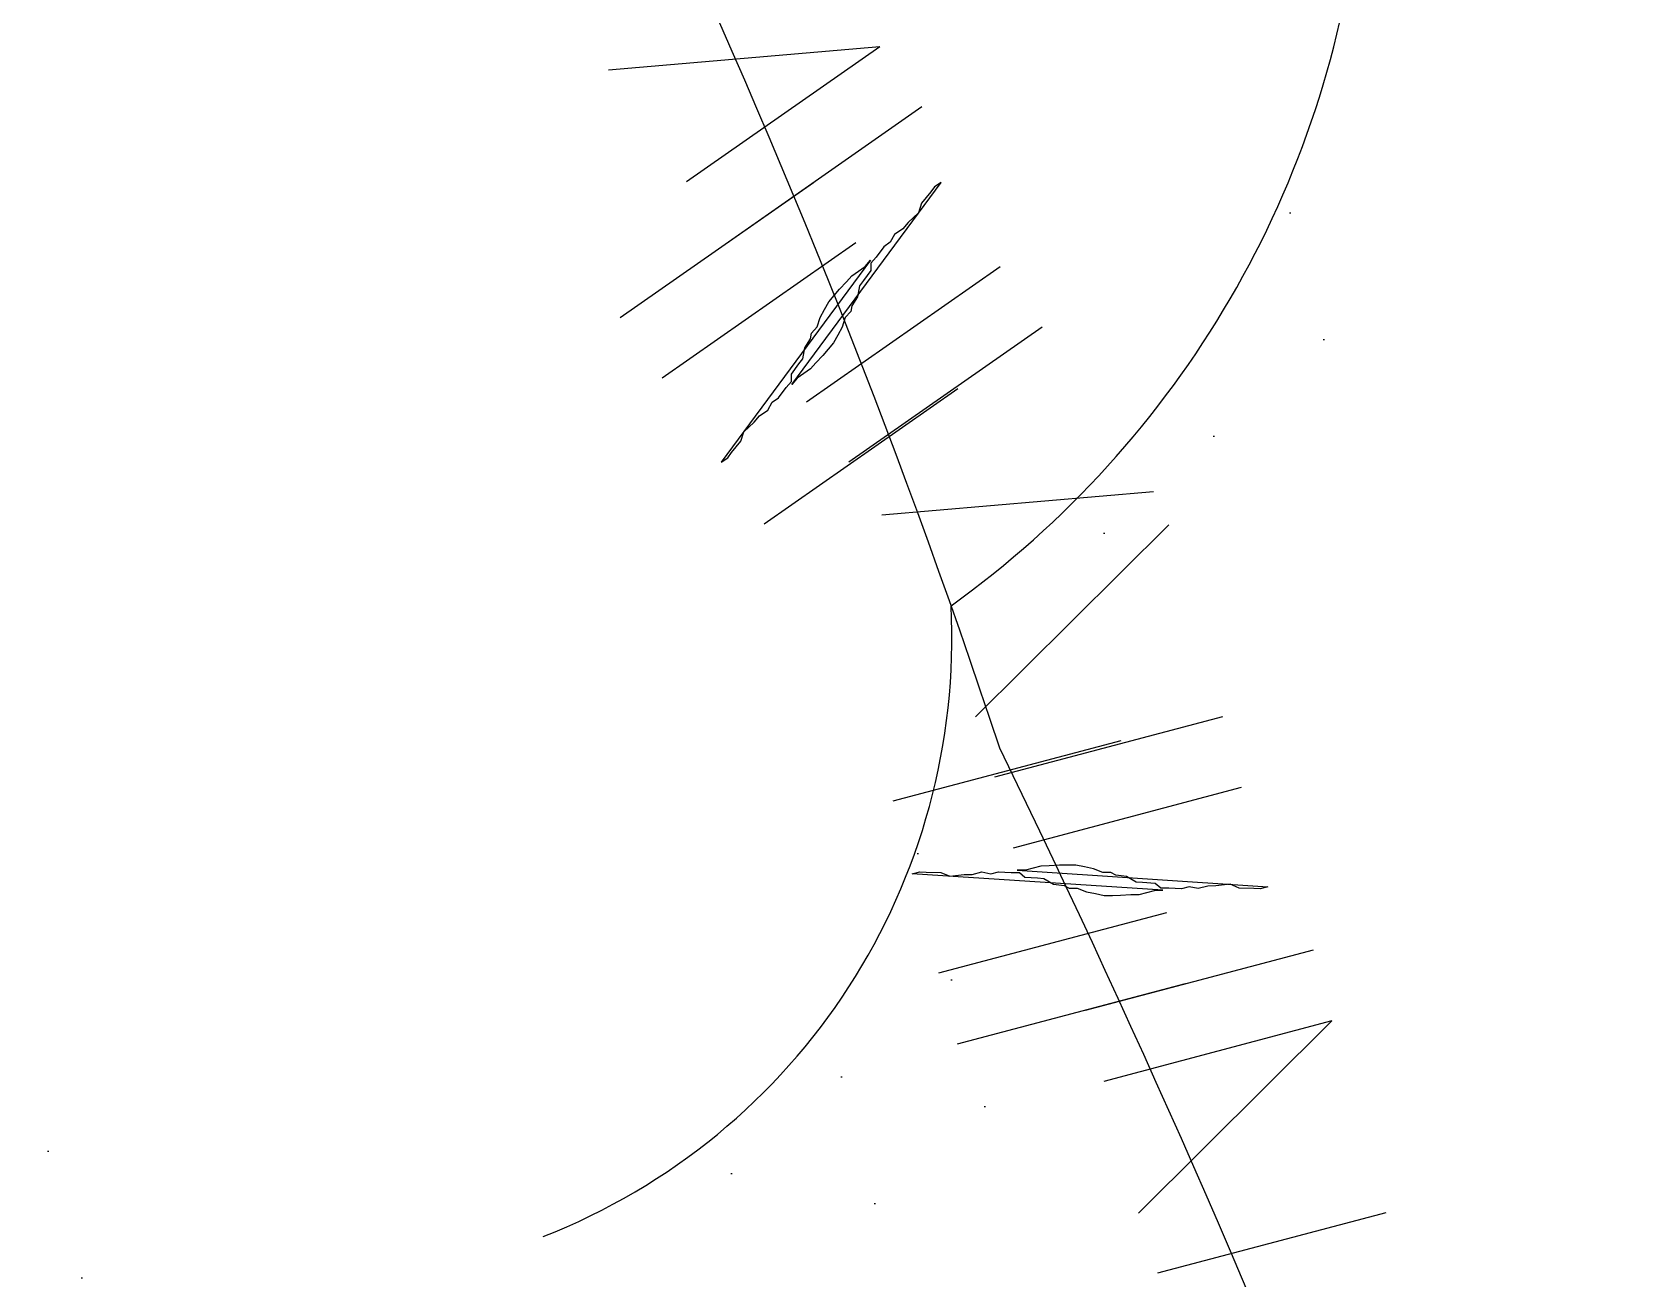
# Model space of a CAD drawing. Extents: x 3694 to 117786, y 20013 to 108631.
# Drawn here: x 41440.3 to 41576, y 32984.2 to 33090.6 of the extents above; entities that cross this region are included whole.
import ezdxf

# ---------------------------------------------------------------- set-up
doc = ezdxf.new("R2010")
doc.units = 0
doc.header["$LTSCALE"] = 1000
doc.header["$MEASUREMENT"] = 0
doc.layers.add('家具', color=253, linetype='Continuous')

msp = doc.modelspace()

# ---------------------------------------------------------------- hatches: boundary and pattern name
at = {"layer": '家具'}
h = msp.add_hatch(dxfattribs=at)
h.set_pattern_fill('DOTS', color=8, scale=335.2800000195158, angle=-90.00000000000001, style=0)
h.set_pattern_definition([(270, (68925.84550408233, 12540.70837604068), (20.95500000121973, -10.47750000060987), [0, -20.95500000121974])])
edge = h.paths.add_edge_path()
edge.add_spline(control_points=[(41696.76091339599, 31423.87543258197), (41698.5849196421, 31432.93140462685), (41700.36832580793, 31441.9619110537), (41705.80361782265, 31470.36878890158), (41709.23749457306, 31489.65964838037), (41715.18036157879, 31528.06185315343), (41717.63582876484, 31547.10163172067), (41722.23245621005, 31591.67331163262), (41724.1079899588, 31617.2780218674), (41728.86670304416, 31694.98190741767), (41730.891803812, 31748.0867877234), (41737.80384780121, 31828.78909521286), (41740.74612251337, 31855.84142792386), (41746.82220270951, 31896.46057434173), (41749.12506733452, 31910.00693003877), (41754.40750443084, 31937.07796538236), (41757.41120060075, 31950.665308083), (41764.77053463249, 31980.14068666504), (41769.20551468141, 31995.86559086312), (41776.91270155002, 32021.99566355365), (41780.12244109643, 32032.5463219654), (41783.29816889038, 32042.98479615238)], knot_values=[0.007594318894714291, 0.007594318894714291, 0.007594318894714291, 0.007594318894714291, 1.009331685129112, 1.009331685129112, 3.166903830014817, 3.166903830014817, 5.324475974900523, 5.324475974900523, 8.146713981276132, 8.146713981276132, 13.78698518195698, 13.78698518195698, 16.6071207822974, 16.6071207822974, 18.01718858246761, 18.01718858246761, 19.42725638263783, 19.42725638263783, 21.11840045899928, 21.11840045899928, 22.2881602581128, 22.2881602581128, 22.2881602581128, 22.2881602581128], degree=3, periodic=0)
edge.add_ellipse((39866.72701573122, 32604.78904171674), major_axis=(1412.244489359956, 1412.244489359956), ratio=0.9999999999999818, start_angle=-61.33743676422674, end_angle=-48.55714826964773)
edge.add_ellipse((39866.72701573122, 32356.95829243175), major_axis=(1412.24448935993, -1412.24448935993), ratio=0.9999999999999885, start_angle=48.5571482696466, end_angle=61.33743676426361)
edge.add_spline(control_points=[(41783.29816889025, 32918.76253799649), (41780.12244109636, 32929.20101218334), (41776.91270154989, 32939.75167059523), (41769.20551468153, 32965.88174328512), (41764.77053463281, 32981.60664748256), (41757.41120060145, 33011.08202606293), (41754.40750443168, 33024.66936876254), (41749.12506733574, 33051.74040410345), (41746.82220271085, 33065.28675979921), (41740.74612251491, 33105.90590621348), (41737.80384780261, 33132.95823892205), (41732.71463951306, 33192.37783359792), (41730.87305626905, 33224.64215198028), (41729.15156590247, 33256.51539133819)], knot_values=[0.007594318904541566, 0.007594318904541566, 0.007594318904541566, 0.007594318904541566, 1.177354118008585, 1.177354118008585, 2.868498194319651, 2.868498194319651, 4.278565994361959, 4.278565994361959, 5.688633794404266, 5.688633794404266, 8.508769394488882, 8.508769394488882, 11.91787256770212, 11.91787256770212, 11.91787256770212, 11.91787256770212], degree=3, periodic=0)
edge.add_ellipse((41723.38559232518, 33278.94386661325), major_axis=(16.37502602226822, 16.37502602226821), ratio=0.9999999999995666, start_angle=225.8035234418923, end_angle=239.417541532368, ccw=False)
edge.add_ellipse((41587.81548376891, 33642.90101517077), major_axis=(290.1065513937293, 290.1065513937293), ratio=0.9999999999994232, start_angle=234.5429178462428, end_angle=244.3434878472222, ccw=False)
edge.add_ellipse((42368.11265236019, 33119.4968580749), major_axis=(510.6161812649055, -510.6161812649058), ratio=0.9999999999999988, start_angle=215.5301837112753, end_angle=236.2784491778619)
edge.add_ellipse((46135.10943735258, 32647.69235753941), major_axis=(3173.045961291781, -3173.045961291782), ratio=1, start_angle=220.7753203818918, end_angle=231.6420249032678)
edge.add_ellipse((42676.06553886251, 31745.34465496432), major_axis=(756.0877006785541, 756.0877006785539), ratio=0.9999999999999949, start_angle=113.9930274311128, end_angle=139.4777875760855)
edge.add_ellipse((41596.40882002745, 31635.84729615225), major_axis=(20.77520892349397, -20.77520892349398), ratio=0.999999999999889, start_angle=29.349690518414718, end_angle=107.31395154978779, ccw=False)
edge.add_ellipse((41338.12880085192, 31879.24944653077), major_axis=(269.5263520561113, -269.5263520561115), ratio=0.9999999999999978, start_angle=326.06965526290503, end_angle=363.74867896470926, ccw=False)
edge.add_ellipse((41062.66448258483, 31659.29129020181), major_axis=(269.5447157602681, 269.5447157602681), ratio=0.9999999999729833, start_angle=289.4364312615882, end_angle=291.1525348597326, ccw=False)
edge.add_ellipse((41347.36502624462, 29992.03899160645), major_axis=(1063.437138938921, 1063.437138938921), ratio=0.9999999999999937, start_angle=35.30528515153998, end_angle=42.74492259143477, ccw=False)
edge.add_ellipse((41551.05225770271, 31263.72007617108), major_axis=(153.1024992137935, -153.1024992137935), ratio=0.999999999999859, start_angle=92.70420918075928, end_angle=121.7648417998393, ccw=False)
edge = h.paths.add_edge_path()
edge.add_ellipse((41637.04377840238, 31307.4438019019), major_axis=(59.62128638761727, 59.62128638761727), ratio=0.9999999999999157, start_angle=248.1334738211491, end_angle=277.7178630449272)
edge.add_ellipse((41588.25200463302, 31335.4373649665), major_axis=(99.19644208316629, 99.19644208316625), ratio=0.9999999999997502, start_angle=-79.30676778778508, end_angle=-64.31921627686972)
edge.add_ellipse((41463.45398319099, 32846.24887423954), major_axis=(1116.038544759257, -1116.038544759258), ratio=0.9999999999999984, start_angle=303.32411686118166, end_angle=324.37804893725087, ccw=False)
edge.add_spline(control_points=[(41144.04194687203, 31300.59043272308), (41143.84448166862, 31298.40388306884), (41142.99015665209, 31288.81708774271), (41142.40241140976, 31278.80464755643), (41141.54727914387, 31269.40602601433)], knot_values=[0, 0, 0, 0, 0.2418033642713523, 1.052830296575082, 1.052830296575082, 1.052830296575082, 1.052830296575082], degree=3, periodic=0)
edge.add_ellipse((41103.63504026883, 31272.70632231798), major_axis=(26.90938323527025, 26.90938323527025), ratio=0.9999999999999187, start_angle=238.7767705824798, end_angle=310.27284356007203, ccw=False)
edge.add_ellipse((41433.81762410285, 35279.24881905553), major_axis=(2868.190797183439, -2868.19079718344), ratio=0.999999999999999, start_angle=310.4593117003497, end_angle=318.3404531218047)
edge = h.paths.add_edge_path()
edge.add_ellipse((41637.04377840206, 33654.30353224685), major_axis=(59.62128638763784, -59.62128638763787), ratio=0.9999999999995934, start_angle=82.28213695507955, end_angle=111.8665261788591)
edge.add_ellipse((41433.81762410355, 29682.49851509321), major_axis=(2868.190797183605, 2868.190797183604), ratio=0.9999999999999925, start_angle=41.65954687821016, end_angle=49.54410408661445)
edge.add_ellipse((41103.45877159308, 33689.00603430303), major_axis=(26.90938323526915, -26.90938323526915), ratio=0.9999999999999033, start_angle=49.98346972011012, end_angle=121.3236457343994, ccw=False)
edge.add_spline(control_points=[(41141.37052855241, 33692.31186195488), (41141.7074007441, 33688.6153305003), (41141.98199019449, 33685.17956247609), (41142.22841588487, 33681.91736589248)], knot_values=[0, 0, 0, 0, 0.3189857557440551, 0.3189857557440551, 0.3189857557440551, 0.3189857557440551], degree=3, periodic=0)
edge.add_ellipse((41571.71643713711, 30136.05077187163), major_axis=(2525.631590611771, -2525.631590611772), ratio=0.9999999999999991, start_angle=132.8754075785099, end_angle=141.9062269296692, ccw=False)
edge = h.paths.add_edge_path()
edge.add_ellipse((41423.15666254597, 33218.45148157765), major_axis=(221.1621733483969, -221.1621733483971), ratio=0.9999999999999994, start_angle=219.8560000035077, end_angle=290.9319768433341)
edge.add_ellipse((41513.87960200297, 32959.00940892464), major_axis=(155.4479335070494, -155.4479335070496), ratio=0.9999999999999929, start_angle=231.8281592482279, end_angle=294.8810682384705)
edge.add_ellipse((40890.42811805291, 32583.9091916728), major_axis=(405.3237387993505, 405.3237387993504), ratio=0.9999999999999992, start_angle=285.52623263396157, end_angle=332.11357467867344, ccw=False)
edge.add_ellipse((41600.4407563657, 32002.76656002683), major_axis=(258.8230775298201, 258.82307752982), ratio=0.9999999999999818, start_angle=80.19826500577827, end_angle=130.5062586859865)
edge.add_ellipse((41325.99489820057, 31769.30228825907), major_axis=(196.0891473908119, -196.0891473908119), ratio=0.9999999999999981, start_angle=154.0384846775883, end_angle=216.6923729745889)
edge.add_ellipse((41411.92578632805, 31313.07109875852), major_axis=(433.6778078787909, 433.6778078787906), ratio=0.999999999999949, start_angle=80.98112304628877, end_angle=109.8781780001218)
edge.add_ellipse((56544.09603595438, 32429.6890693195), major_axis=(11109.2260467442, 11109.22604674419), ratio=0.9999999999995928, start_angle=138.1241672681158, end_angle=138.7143909774701)
edge.add_spline(control_points=[(40866.28037994502, 31411.89588194728), (40873.30770358544, 31411.45421743697), (40880.45314736787, 31411.35402466872), (40887.95927609115, 31411.6344905672)], knot_values=[2.293510373809953, 2.293510373809953, 2.293510373809953, 2.293510373809953, 2.979732802934619, 2.979732802934619, 2.979732802934619, 2.979732802934619], degree=3, periodic=0)
edge.add_spline(control_points=[(40887.95927609115, 31411.6344905672), (40892.17844879585, 31411.7921396172), (40903.53342571916, 31412.52042746707), (40919.50869167609, 31414.57876202552), (40915.84821920692, 31428.32548131754), (40919.5874460924, 31432.10125396525), (40922.36406358007, 31433.6785273713)], knot_values=[2.979732802934619, 2.979732802934619, 2.979732802934619, 2.979732802934619, 3.36545639614831, 3.990521829336836, 4.278466320926378, 4.605763273049225, 4.605763273049225, 4.605763273049225, 4.605763273049225], degree=3, periodic=0)
edge.add_spline(control_points=[(40922.36406358007, 31433.6785273713), (40925.15044376987, 31435.26134653577), (40928.7297895402, 31436.40975986706), (40932.30913531072, 31437.55817319835)], knot_values=[4.605763273049225, 4.605763273049225, 4.605763273049225, 4.605763273049225, 4.934211014792284, 4.934211014792284, 4.934211014792284, 4.934211014792284], degree=3, periodic=0)
edge.add_ellipse((41347.36502624462, 29992.03899160645), major_axis=(1063.437138939227, 1063.437138939227), ratio=0.9999999999998375, start_angle=52.795632896919415, end_angle=61.02050574382298, ccw=False)
edge.add_ellipse((41276.04433193234, 31751.84784563244), major_axis=(212.5834902189315, 212.5834902189315), ratio=0.9999999999999212, start_angle=165.6335501199894, end_angle=198.8130742464472, ccw=False)
edge.add_ellipse((41276.14108816058, 31433.22800465539), major_axis=(217.1797520411045, -217.1797520411046), ratio=0.9999999999998674, start_angle=151.0252170128921, end_angle=192.4102655699839, ccw=False)
edge.add_ellipse((41628.17640827645, 31559.84214079821), major_axis=(331.0872910150433, -331.0872910150434), ratio=0.9999999999999813, start_angle=177.8463850309959, end_angle=203.8962665094932, ccw=False)
edge.add_ellipse((41061.05712523829, 31544.48711914417), major_axis=(308.6143108805782, 308.6143108805783), ratio=0.99999999999966, start_angle=2.0533838449994732, end_angle=10.260448050109005, ccw=False)
edge.add_spline(control_points=[(41358.41542006698, 31863.961109098), (41367.3674242855, 31856.91185950657), (41389.80986724684, 31839.23957316519), (41380.03342915756, 31902.4829277377), (41403.04679071826, 31937.53736255734), (41430.2727209224, 31997.13768780019), (41397.67592834069, 32062.76843889517), (41416.91814748295, 32144.5339933789), (41432.85414699448, 32231.36463969449), (41492.53683961982, 32267.50135788609), (41501.16004299127, 32323.04504543414), (41534.01774629896, 32311.22489845451), (41535.50377047239, 32328.39048230827), (41536.18431587314, 32337.326556507)], knot_values=[28.72622828787619, 28.72622828787619, 28.72622828787619, 28.72622828787619, 29.65137003608691, 31.04553471454428, 32.97090723718488, 34.80045963000916, 37.53798117998499, 40.13244696109814, 43.73799823656201, 46.29924793153518, 47.53881564063179, 48.20545028199999, 48.98405692497199, 48.98405692497199, 48.98405692497199, 48.98405692550385], degree=3, periodic=0)
edge.add_ellipse((35249.29568191269, 32499.066313694), major_axis=(4446.972478264837, 4446.972478264834), ratio=0.9999999999999976, start_angle=-46.47369586912973, end_angle=-42.84626635100496)
edge.add_spline(control_points=[(41533.82187406655, 32735.41136868619), (41532.41975051767, 32749.29723746959), (41529.2428978896, 32773.80496731719), (41485.67493829083, 32804.81892018655), (41464.94667333097, 32873.39839942661), (41429.49702212201, 32937.04308855672), (41440.75859432125, 33008.53015244381), (41403.99967250811, 33031.18359290768), (41371.6402057083, 33118.03757785909), (41371.06940563266, 33096.79888425188)], knot_values=[0, 0, 0, 1.163513729807164e-12, 1.426783815582302, 2.507845637052222, 5.446644405802077, 8.794161911986935, 10.36550993041577, 12.19506232323765, 14.47634677036475, 14.47634677036475, 14.47634677036475, 14.47634677036475], degree=3, periodic=0)
edge.add_ellipse((41764.16900457899, 33351.18106494017), major_axis=(331.0872910150615, -331.0872910150615), ratio=0.9999999999999547, start_angle=233.1899730444863, end_angle=257.9076692015958, ccw=False)
edge.add_ellipse((41449.33378107182, 33553.2671558009), major_axis=(217.1797520411107, -217.1797520411108), ratio=0.9999999999999556, start_angle=244.6759739839959, end_angle=286.0610225410798, ccw=False)
edge.add_ellipse((41378.03296758152, 33242.72761496666), major_axis=(212.5834902198476, 212.5834902198476), ratio=0.9999999999956851, start_angle=85.14470269029368, end_angle=91.45268943398088, ccw=False)
edge.add_ellipse((41343.82799175569, 34854.62229950488), major_axis=(983.775240623166, 983.775240623166), ratio=0.9999999999998531, start_angle=208.0880272447276, end_angle=218.4118439115923, ccw=False)
edge.add_spline(control_points=[(40939.10508787775, 33523.52244629936), (40933.59505667137, 33525.32999137907), (40928.08502546488, 33527.13753645853), (40925.49644222768, 33530.52086087358)], knot_values=[4.42752981046754, 4.42752981046754, 4.42752981046754, 4.42752981046754, 4.934211014792284, 4.934211014792284, 4.934211014792284, 4.934211014792284], degree=3, periodic=0)
edge.add_ellipse((41417.92511564329, 33650.24176858333), major_axis=(358.3427787361459, -358.3427787361463), ratio=0.999999999999975, start_angle=238.6648212037559, end_angle=277.816367146285)
h = msp.add_hatch(dxfattribs=at)
h.set_pattern_fill('DOTS', color=8, scale=178.8160000104085, angle=-75.17599740398259, style=0)
h.set_pattern_definition([(284.8240025960174, (59599.92639839755, 27199.55127776901), (12.23371532700078, -2.542622527250572), [0, -11.17600000065051])])
edge = h.paths.add_edge_path(flags=17)
edge.add_ellipse((41585.23560847769, 33090.61218892389), major_axis=(23.25952561881828, -23.25952561881829), ratio=0.9999999999999228, start_angle=217.598370494964, end_angle=267.39462829812675, ccw=False)
edge.add_ellipse((41469.34369485309, 33110.43486533685), major_axis=(59.9046491667301, -59.90464916673012), ratio=0.9999999999998661, start_angle=350.65844968254294, end_angle=394.3991949743683, ccw=False)
edge.add_ellipse((41518.7441562522, 33088.19910840668), major_axis=(32.94986328208082, 32.94986328208081), ratio=0.9999999999998382, start_angle=224.9828587922299, end_angle=289.9024488496004)
edge = h.paths.add_edge_path(flags=17)
edge.add_ellipse((40876.6617511328, 32815.34522308066), major_axis=(481.3748926355609, 481.3748926355607), ratio=0.9999999999840347, start_angle=-26.32292343229813, end_angle=-25.58827127859119)
edge.add_ellipse((41463.92691535404, 33038.8652745846), major_axis=(38.80003682654529, 38.80003682654528), ratio=0.9999999999999831, start_angle=246.3633945223265, end_angle=317.8577408210059, ccw=False)
edge.add_ellipse((41491.17010846539, 32967.63792519534), major_axis=(15.12758440154903, 15.12758440154902), ratio=0.9999999999999909, start_angle=-72.18619439915022, end_angle=64.8217797418078, ccw=False)
edge.add_ellipse((41434.43259420176, 33007.88476140837), major_axis=(64.19840911938086, -64.19840911938088), ratio=0.9999999999999908, start_angle=11.56752916311502, end_angle=61.28906160823021)
edge = h.paths.add_edge_path()
edge.add_ellipse((41261.84819622838, 32987.5541206859), major_axis=(242.0371122307935, 242.0371122307935), ratio=0.9999999999999688, start_angle=-23.32578200306534, end_angle=26.28458598788795)
edge.add_spline(control_points=[(41371.67873156603, 33311.7472435331), (41362.31797394803, 33316.07785080858), (41350.4049605299, 33321.5892190853), (41343.54345999275, 33313.9506141091), (41342.28457158604, 33311.97281352984)], knot_values=[0, 0, 0, 0, 1.42238482592121, 1.810204922351612, 1.810204922351612, 1.810204922351612, 1.810204922351612], degree=3, periodic=0)
edge.add_ellipse((40876.66175113095, 32815.34522307671), major_axis=(481.3748926403442, -481.3748926403442), ratio=0.9999999999996101, start_angle=87.25263749308863, end_angle=91.84549474957328, ccw=False)
edge.add_ellipse((41291.14991654106, 32980.84954923762), major_axis=(216.1019309945073, -216.1019309945075), ratio=0.999999999999946, start_angle=66.89079912288321, end_angle=117.98945326683679, ccw=False)
edge.add_ellipse((41158.89943624131, 32878.76125654356), major_axis=(331.3486877331243, -331.3486877331244), ratio=0.9999999999999956, start_angle=389.56745048290304, end_angle=432.4529716565977, ccw=False)
edge.add_ellipse((40624.90784969295, 32591.75326320038), major_axis=(706.3772336369606, 706.3772336369603), ratio=0.999999999999835, start_angle=321.74637887917953, end_angle=324.3508728240508, ccw=False)
edge.add_spline(control_points=[(41616.95914090641, 32709.10669520512), (41620.59707199722, 32709.89859069665), (41630.94607138701, 32714.87221060272), (41630.74917090512, 32726.91532427725), (41630.61624562392, 32735.04549367564)], knot_values=[0, 0, 0, 0, 0.5819764206049407, 1.791185280154921, 1.791185280154921, 1.791185280154921, 1.791185280154921], degree=3, periodic=0)
edge.add_ellipse((41131.89979277696, 32861.20103765676), major_axis=(363.7535715408031, -363.7535715408033), ratio=0.9999999999999976, start_angle=30.80422389370577, end_angle=74.43044399808288)
edge = h.paths.add_edge_path()
edge.add_spline(control_points=[(41588.77327587673, 32721.97887106259), (41594.31609486514, 32716.19931783677), (41602.02078987985, 32708.16555468903), (41613.84371226898, 32708.42853670517), (41616.95914090641, 32709.10669520512)], knot_values=[1.791185280154921, 1.791185280154921, 1.791185280154921, 1.791185280154921, 3.069002213139684, 3.567391534373676, 3.567391534373676, 3.567391534373676, 3.567391534373676], degree=3, periodic=0)
edge.add_ellipse((40624.90784969295, 32591.75326320038), major_axis=(706.377233638207, -706.3772336382074), ratio=0.9999999999993391, start_angle=51.74637887920161, end_angle=54.3508728240713)
edge.add_ellipse((41840.91490716767, 33078.03308948758), major_axis=(281.0686011683552, 281.0686011683551), ratio=0.9999999999999862, start_angle=145.8922033348512, end_angle=189.5904192882054, ccw=False)
edge.add_ellipse((41804.56511263968, 33238.83514905947), major_axis=(300.7962628522051, -300.7962628522051), ratio=0.9999999999999934, start_angle=220.3807436132537, end_angle=258.6817611968143, ccw=False)
edge.add_ellipse((40876.66175113095, 32815.34522307671), major_axis=(481.3748926401587, 481.3748926401587), ratio=0.9999999999988527, start_angle=-2.747362506916546, end_angle=1.845494749579979)
edge.add_spline(control_points=[(41342.28457158604, 33311.97281352984), (41340.37409155851, 33308.97131753951), (41336.04673086222, 33297.46338255077), (41335.53919878146, 33287.16157229403), (41335.19870761753, 33280.25033357916)], knot_values=[1.810204922351612, 1.810204922351612, 1.810204922351612, 1.810204922351612, 2.398757922429805, 3.598446597238173, 3.598446597238173, 3.598446597238173, 3.598446597238173], degree=3, periodic=0)
edge.add_ellipse((41723.36706625195, 33260.91714946186), major_axis=(274.8167086013957, 274.8167086013956), ratio=0.9999999999999963, start_angle=132.1486721113125, end_angle=176.9724953827164)
edge.add_ellipse((41738.41152057052, 32986.96304172567), major_axis=(215.1838922608969, 215.1838922608969), ratio=0.9999999999999789, start_angle=132.3564968236814, end_angle=195.5463068146161)

# ---------------------------------------------------------------- linework, layer by layer
at = {"layer": '家具', "color": 8, "linetype": 'Continuous'}
for p, q in [((41512.65951067882, 33089.2948620084, 1.41431932393393e-09), (41489.49973399731, 33087.29056632271, 1.41431932393393e-09)), ((41512.65951067882, 33089.2948620084, 1.41431932393393e-09), (41489.49973399731, 33087.29056632271, 1.41431932393393e-09)), ((41512.65951067882, 33089.2948620084, 1.41431932393393e-09), (41489.49973399731, 33087.29056632271, 1.41431932393393e-09)), ((41512.65951067882, 33089.2948620084, 1.41431932393393e-09), (41496.15742616759, 33077.76322703916, 1.41431932393393e-09)), ((41512.65951067882, 33089.2948620084, 1.41431932393393e-09), (41496.15742616759, 33077.76322703916, 1.41431932393393e-09)), ((41512.65951067882, 33089.2948620084, 1.41431932393393e-09), (41496.15742616759, 33077.76322703916, 1.41431932393393e-09)), ((41512.65951067882, 33089.2948620084, 1.41431932393393e-09), (41496.15742616759, 33077.76322703916, 1.41431932393393e-09)), ((41516.24442184743, 33084.16475624037, 1.41431932393393e-09), (41499.74233733623, 33072.63312127114, 1.41431932393393e-09)), ((41516.24442184743, 33084.16475624037, 1.41431932393393e-09), (41499.74233733623, 33072.63312127114, 1.41431932393393e-09)), ((41516.24442184743, 33084.16475624037, 1.41431932393393e-09), (41499.74233733623, 33072.63312127114, 1.41431932393393e-09)), ((41516.24442184743, 33084.16475624037, 1.41431932393393e-09), (41499.74233733623, 33072.63312127114, 1.41431932393393e-09)), ((41507.00251141571, 33077.69032624009, 1.41431932393393e-09), (41490.50042690439, 33066.15869127103, 1.41431932393393e-09)), ((41507.00251141571, 33077.69032624009, 1.41431932393393e-09), (41490.50042690439, 33066.15869127103, 1.41431932393393e-09)), ((41507.00251141571, 33077.69032624009, 1.41431932393393e-09), (41490.50042690439, 33066.15869127103, 1.41431932393393e-09)), ((41507.00251141571, 33077.69032624009, 1.41431932393393e-09), (41490.50042690439, 33066.15869127103, 1.41431932393393e-09)), ((41510.58742258429, 33072.56022047206, 1.41431932393393e-09), (41494.085338073, 33061.02858550302, 1.41431932393393e-09)), ((41510.58742258429, 33072.56022047206, 1.41431932393393e-09), (41494.085338073, 33061.02858550302, 1.41431932393393e-09)), ((41510.58742258429, 33072.56022047206, 1.41431932393393e-09), (41494.085338073, 33061.02858550302, 1.41431932393393e-09)), ((41510.58742258429, 33072.56022047206, 1.41431932393393e-09), (41494.085338073, 33061.02858550302, 1.41431932393393e-09)), ((41506.40479156437, 33059.00560361527, 1.41431932393393e-09), (41522.9068760757, 33070.53723858431, 1.41431932393393e-09)), ((41506.40479156437, 33059.00560361527, 1.41431932393393e-09), (41522.9068760757, 33070.53723858431, 1.41431932393393e-09)), ((41506.40479156437, 33059.00560361527, 1.41431932393393e-09), (41522.9068760757, 33070.53723858431, 1.41431932393393e-09)), ((41506.40479156437, 33059.00560361527, 1.41431932393393e-09), (41522.9068760757, 33070.53723858431, 1.41431932393393e-09)), ((41509.98970273302, 33053.87549784724, 1.41431932393393e-09), (41526.49178724434, 33065.40713281629, 1.41431932393393e-09)), ((41509.98970273302, 33053.87549784724, 1.41431932393393e-09), (41526.49178724434, 33065.40713281629, 1.41431932393393e-09)), ((41509.98970273302, 33053.87549784724, 1.41431932393393e-09), (41526.49178724434, 33065.40713281629, 1.41431932393393e-09)), ((41509.98970273302, 33053.87549784724, 1.41431932393393e-09), (41526.49178724434, 33065.40713281629, 1.41431932393393e-09)), ((41519.29363542237, 33060.10139217833, 1.41431932393393e-09), (41502.79155091108, 33048.56975720909, 1.41431932393393e-09)), ((41519.29363542237, 33060.10139217833, 1.41431932393393e-09), (41502.79155091108, 33048.56975720909, 1.41431932393393e-09)), ((41519.29363542237, 33060.10139217833, 1.41431932393393e-09), (41502.79155091108, 33048.56975720909, 1.41431932393393e-09)), ((41519.29363542237, 33060.10139217833, 1.41431932393393e-09), (41502.79155091108, 33048.56975720909, 1.41431932393393e-09)), ((41535.98920703994, 33051.31970262431, 1.41431932393393e-09), (41512.8294303584, 33049.31540693862, 1.41431932393393e-09)), ((41535.98920703994, 33051.31970262431, 1.41431932393393e-09), (41512.8294303584, 33049.31540693862, 1.41431932393393e-09)), ((41535.98920703994, 33051.31970262431, 1.41431932393393e-09), (41512.8294303584, 33049.31540693862, 1.41431932393393e-09)), ((41537.29693497837, 33048.50049879914, 1.41431932393393e-09), (41520.80876685234, 33032.11352931154, 1.41431932393393e-09)), ((41537.29693497837, 33048.50049879914, 1.41431932393393e-09), (41520.80876685234, 33032.11352931154, 1.41431932393393e-09)), ((41537.29693497837, 33048.50049879914, 1.41431932393393e-09), (41520.80876685234, 33032.11352931154, 1.41431932393393e-09)), ((41522.45612744586, 33027.00034193431, 1.41431932393393e-09), (41541.91805920523, 33032.15112929826, 1.41431932393393e-09)), ((41522.45612744586, 33027.00034193431, 1.41431932393393e-09), (41541.91805920523, 33032.15112929826, 1.41431932393393e-09)), ((41522.45612744586, 33027.00034193431, 1.41431932393393e-09), (41541.91805920523, 33032.15112929826, 1.41431932393393e-09)), ((41522.45612744586, 33027.00034193431, 1.41431932393393e-09), (41541.91805920523, 33032.15112929826, 1.41431932393393e-09)), ((41533.21836161553, 33030.08242554509, 1.41431932393393e-09), (41513.7564298562, 33024.93163818113, 1.41431932393393e-09)), ((41533.21836161553, 33030.08242554509, 1.41431932393393e-09), (41513.7564298562, 33024.93163818113, 1.41431932393393e-09)), ((41533.21836161553, 33030.08242554509, 1.41431932393393e-09), (41513.7564298562, 33024.93163818113, 1.41431932393393e-09)), ((41533.21836161553, 33030.08242554509, 1.41431932393393e-09), (41513.7564298562, 33024.93163818113, 1.41431932393393e-09)), ((41524.05738478689, 33020.95009002173, 1.41431932393393e-09), (41543.51931654622, 33026.10087738569, 1.41431932393393e-09)), ((41524.05738478689, 33020.95009002173, 1.41431932393393e-09), (41543.51931654622, 33026.10087738569, 1.41431932393393e-09)), ((41524.05738478689, 33020.95009002173, 1.41431932393393e-09), (41543.51931654622, 33026.10087738569, 1.41431932393393e-09)), ((41524.05738478689, 33020.95009002173, 1.41431932393393e-09), (41543.51931654622, 33026.10087738569, 1.41431932393393e-09)), ((41537.10712944382, 33015.38895661451, 1.41431932393393e-09), (41517.64519768436, 33010.23816925054, 1.41431932393393e-09)), ((41537.10712944382, 33015.38895661451, 1.41431932393393e-09), (41517.64519768436, 33010.23816925054, 1.41431932393393e-09)), ((41537.10712944382, 33015.38895661451, 1.41431932393393e-09), (41517.64519768436, 33010.23816925054, 1.41431932393393e-09)), ((41537.10712944382, 33015.38895661451, 1.41431932393393e-09), (41517.64519768436, 33010.23816925054, 1.41431932393393e-09)), ((41549.62030923014, 33012.21291777762, 1.41431932393393e-09), (41530.15837747077, 33007.06213041348, 1.41431932393393e-09)), ((41549.62030923014, 33012.21291777762, 1.41431932393393e-09), (41530.15837747077, 33007.06213041348, 1.41431932393393e-09)), ((41549.62030923014, 33012.21291777762, 1.41431932393393e-09), (41530.15837747077, 33007.06213041348, 1.41431932393393e-09)), ((41549.62030923014, 33012.21291777762, 1.41431932393393e-09), (41530.15837747077, 33007.06213041348, 1.41431932393393e-09)), ((41538.70838678485, 33009.33870470192, 1.41431932393393e-09), (41519.24645502539, 33004.18791733797, 1.41431932393393e-09)), ((41538.70838678485, 33009.33870470192, 1.41431932393393e-09), (41519.24645502539, 33004.18791733797, 1.41431932393393e-09)), ((41538.70838678485, 33009.33870470192, 1.41431932393393e-09), (41519.24645502539, 33004.18791733797, 1.41431932393393e-09)), ((41538.70838678485, 33009.33870470192, 1.41431932393393e-09), (41519.24645502539, 33004.18791733797, 1.41431932393393e-09)), ((41551.22156657122, 33006.16266586505, 1.41431932393393e-09), (41531.75963481176, 33001.0118785009, 1.41431932393393e-09)), ((41551.22156657122, 33006.16266586505, 1.41431932393393e-09), (41531.75963481176, 33001.0118785009, 1.41431932393393e-09)), ((41551.22156657122, 33006.16266586505, 1.41431932393393e-09), (41531.75963481176, 33001.0118785009, 1.41431932393393e-09)), ((41551.22156657122, 33006.16266586505, 1.41431932393393e-09), (41531.75963481176, 33001.0118785009, 1.41431932393393e-09)), ((41551.22156657122, 33006.16266586505, 1.41431932393393e-09), (41534.73339844514, 32989.77569637747, 1.41431932393393e-09)), ((41551.22156657122, 33006.16266586505, 1.41431932393393e-09), (41534.73339844514, 32989.77569637747, 1.41431932393393e-09)), ((41551.22156657122, 33006.16266586505, 1.41431932393393e-09), (41534.73339844514, 32989.77569637747, 1.41431932393393e-09)), ((41536.38075903866, 32984.66250900025, 1.41431932393393e-09), (41555.84269079812, 32989.8132963642, 1.41431932393393e-09)), ((41536.38075903866, 32984.66250900025, 1.41431932393393e-09), (41555.84269079812, 32989.8132963642, 1.41431932393393e-09)), ((41536.38075903866, 32984.66250900025, 1.41431932393393e-09), (41555.84269079812, 32989.8132963642, 1.41431932393393e-09)), ((41536.38075903866, 32984.66250900025, 1.41431932393393e-09), (41555.84269079812, 32989.8132963642, 1.41431932393393e-09))]:
    msp.add_line(p, q, dxfattribs=at)
for points in [[(41517.88236700774, 33077.72744825441), (41517.32245260679, 33077.33618080687), (41517.00033366796, 33076.90275162099), (41516.21611719003, 33075.93807638728), (41515.94965337472, 33075.12687313907), (41515.06835290719, 33074.30268863567), (41514.60625536807, 33073.77144258784), (41513.90636236684, 33073.28235827857), (41513.54156955957, 33072.61186650281), (41512.9816551585, 33072.22059905507), (41512.33741728089, 33071.35374068328), (41511.87531974177, 33070.82249463565), (41511.88881312699, 33070.20692511115), (41511.24457524925, 33069.34006673936), (41510.92245631044, 33068.90663755345), (41510.75380935704, 33067.95545570477), (41510.24955007962, 33067.18641419493), (41510.16522660289, 33066.71082327068), (41509.7031290638, 33066.17957722285), (41509.43666524845, 33065.36837397468), (41509.07238457131, 33064.69714932656), (41508.70810389414, 33064.02592467845), (41508.24600635502, 33063.49467863084), (41507.78390881589, 33062.96343258301), (41507.18256554887, 33062.33488180346), (41506.72046800975, 33061.80363575566), (41506.16055360881, 33061.41236830811), (41505.60063920786, 33061.02110086057), (41505.13854166877, 33060.48985481274)], [(41517.88236700774, 33077.72744825441), (41517.32245260679, 33077.33618080687), (41517.00033366796, 33076.90275162099), (41516.21611719003, 33075.93807638728), (41515.94965337472, 33075.12687313907), (41515.06835290719, 33074.30268863567), (41514.60625536807, 33073.77144258784), (41513.90636236684, 33073.28235827857), (41513.54156955957, 33072.61186650281), (41512.9816551585, 33072.22059905507), (41512.33741728089, 33071.35374068328), (41511.87531974177, 33070.82249463565), (41511.88881312699, 33070.20692511115), (41511.24457524925, 33069.34006673936), (41510.92245631044, 33068.90663755345), (41510.75380935704, 33067.95545570477), (41510.24955007962, 33067.18641419493), (41510.16522660289, 33066.71082327068), (41509.7031290638, 33066.17957722285), (41509.43666524845, 33065.36837397468), (41509.07238457131, 33064.69714932656), (41508.70810389414, 33064.02592467845), (41508.24600635502, 33063.49467863084), (41507.78390881589, 33062.96343258301), (41507.18256554887, 33062.33488180346), (41506.72046800975, 33061.80363575566), (41506.16055360881, 33061.41236830811), (41505.60063920786, 33061.02110086057), (41505.13854166877, 33060.48985481274)], [(41517.88236700774, 33077.72744825441), (41517.32245260679, 33077.33618080687), (41517.00033366796, 33076.90275162099), (41516.21611719003, 33075.93807638728), (41515.94965337472, 33075.12687313907), (41515.06835290719, 33074.30268863567), (41514.60625536807, 33073.77144258784), (41513.90636236684, 33073.28235827857), (41513.54156955957, 33072.61186650281), (41512.9816551585, 33072.22059905507), (41512.33741728089, 33071.35374068328), (41511.87531974177, 33070.82249463565), (41511.88881312699, 33070.20692511115), (41511.24457524925, 33069.34006673936), (41510.92245631044, 33068.90663755345), (41510.75380935704, 33067.95545570477), (41510.24955007962, 33067.18641419493), (41510.16522660289, 33066.71082327068), (41509.7031290638, 33066.17957722285), (41509.43666524845, 33065.36837397468), (41509.07238457131, 33064.69714932656), (41508.70810389414, 33064.02592467845), (41508.24600635502, 33063.49467863084), (41507.78390881589, 33062.96343258301), (41507.18256554887, 33062.33488180346), (41506.72046800975, 33061.80363575566), (41506.16055360881, 33061.41236830811), (41505.60063920786, 33061.02110086057), (41505.13854166877, 33060.48985481274)], [(41517.88236700774, 33077.72744825441), (41517.32245260679, 33077.33618080687), (41517.00033366796, 33076.90275162099), (41516.21611719003, 33075.93807638728), (41515.94965337472, 33075.12687313907), (41515.06835290719, 33074.30268863567), (41514.60625536807, 33073.77144258784), (41513.90636236684, 33073.28235827857), (41513.54156955957, 33072.61186650281), (41512.9816551585, 33072.22059905507), (41512.33741728089, 33071.35374068328), (41511.87531974177, 33070.82249463565), (41511.88881312699, 33070.20692511115), (41511.24457524925, 33069.34006673936), (41510.92245631044, 33068.90663755345), (41510.75380935704, 33067.95545570477), (41510.24955007962, 33067.18641419493), (41510.16522660289, 33066.71082327068), (41509.7031290638, 33066.17957722285), (41509.43666524845, 33065.36837397468), (41509.07238457131, 33064.69714932656), (41508.70810389414, 33064.02592467845), (41508.24600635502, 33063.49467863084), (41507.78390881589, 33062.96343258301), (41507.18256554887, 33062.33488180346), (41506.72046800975, 33061.80363575566), (41506.16055360881, 33061.41236830811), (41505.60063920786, 33061.02110086057), (41505.13854166877, 33060.48985481274)], [(41499.10984714085, 33053.83837583291), (41499.66976154193, 33054.22964328047), (41499.99188048074, 33054.66307246634), (41500.77609695867, 33055.62774770005), (41501.04256077401, 33056.43895094826), (41501.92459411376, 33057.26364758168), (41502.38669165285, 33057.79489362951), (41503.08658465408, 33058.28397793898), (41503.45137746141, 33058.95446971474), (41504.01129186241, 33059.34573716228), (41504.65552974009, 33060.21259553407), (41505.11762727919, 33060.74384158191), (41505.10413389393, 33061.35941110643), (41505.74763889942, 33062.22575734797), (41506.06975783825, 33062.65918653385), (41506.23840479165, 33063.61036838253), (41506.7426640691, 33064.3794098924), (41506.82698754581, 33064.85500081662), (41507.28908508489, 33065.38624686444), (41507.55554890024, 33066.19745011265), (41507.91982957742, 33066.86867476076), (41508.28411025459, 33067.53989940869), (41508.74620779371, 33068.07114545652), (41509.2083053328, 33068.60239150432), (41509.81038147207, 33069.2314544141), (41510.27247901117, 33069.7627004617), (41510.83239341211, 33070.15396790944), (41511.39230781305, 33070.5452353568), (41511.85440535218, 33071.07648140462)], [(41499.10984714085, 33053.83837583291), (41499.66976154193, 33054.22964328047), (41499.99188048074, 33054.66307246634), (41500.77609695867, 33055.62774770005), (41501.04256077401, 33056.43895094826), (41501.92459411376, 33057.26364758168), (41502.38669165285, 33057.79489362951), (41503.08658465408, 33058.28397793898), (41503.45137746141, 33058.95446971474), (41504.01129186241, 33059.34573716228), (41504.65552974009, 33060.21259553407), (41505.11762727919, 33060.74384158191), (41505.10413389393, 33061.35941110643), (41505.74763889942, 33062.22575734797), (41506.06975783825, 33062.65918653385), (41506.23840479165, 33063.61036838253), (41506.7426640691, 33064.3794098924), (41506.82698754581, 33064.85500081662), (41507.28908508489, 33065.38624686444), (41507.55554890024, 33066.19745011265), (41507.91982957742, 33066.86867476076), (41508.28411025459, 33067.53989940869), (41508.74620779371, 33068.07114545652), (41509.2083053328, 33068.60239150432), (41509.81038147207, 33069.2314544141), (41510.27247901117, 33069.7627004617), (41510.83239341211, 33070.15396790944), (41511.39230781305, 33070.5452353568), (41511.85440535218, 33071.07648140462)], [(41499.10984714085, 33053.83837583291), (41499.66976154193, 33054.22964328047), (41499.99188048074, 33054.66307246634), (41500.77609695867, 33055.62774770005), (41501.04256077401, 33056.43895094826), (41501.92459411376, 33057.26364758168), (41502.38669165285, 33057.79489362951), (41503.08658465408, 33058.28397793898), (41503.45137746141, 33058.95446971474), (41504.01129186241, 33059.34573716228), (41504.65552974009, 33060.21259553407), (41505.11762727919, 33060.74384158191), (41505.10413389393, 33061.35941110643), (41505.74763889942, 33062.22575734797), (41506.06975783825, 33062.65918653385), (41506.23840479165, 33063.61036838253), (41506.7426640691, 33064.3794098924), (41506.82698754581, 33064.85500081662), (41507.28908508489, 33065.38624686444), (41507.55554890024, 33066.19745011265), (41507.91982957742, 33066.86867476076), (41508.28411025459, 33067.53989940869), (41508.74620779371, 33068.07114545652), (41509.2083053328, 33068.60239150432), (41509.81038147207, 33069.2314544141), (41510.27247901117, 33069.7627004617), (41510.83239341211, 33070.15396790944), (41511.39230781305, 33070.5452353568), (41511.85440535218, 33071.07648140462)], [(41499.10984714085, 33053.83837583291), (41499.66976154193, 33054.22964328047), (41499.99188048074, 33054.66307246634), (41500.77609695867, 33055.62774770005), (41501.04256077401, 33056.43895094826), (41501.92459411376, 33057.26364758168), (41502.38669165285, 33057.79489362951), (41503.08658465408, 33058.28397793898), (41503.45137746141, 33058.95446971474), (41504.01129186241, 33059.34573716228), (41504.65552974009, 33060.21259553407), (41505.11762727919, 33060.74384158191), (41505.10413389393, 33061.35941110643), (41505.74763889942, 33062.22575734797), (41506.06975783825, 33062.65918653385), (41506.23840479165, 33063.61036838253), (41506.7426640691, 33064.3794098924), (41506.82698754581, 33064.85500081662), (41507.28908508489, 33065.38624686444), (41507.55554890024, 33066.19745011265), (41507.91982957742, 33066.86867476076), (41508.28411025459, 33067.53989940869), (41508.74620779371, 33068.07114545652), (41509.2083053328, 33068.60239150432), (41509.81038147207, 33069.2314544141), (41510.27247901117, 33069.7627004617), (41510.83239341211, 33070.15396790944), (41511.39230781305, 33070.5452353568), (41511.85440535218, 33071.07648140462)], [(41515.40092114538, 33018.71802946695), (41516.06126292561, 33018.89279526816), (41516.60021071097, 33018.85878417392), (41517.84319172693, 33018.83445343597), (41518.63460785803, 33018.51396290222), (41519.83389742365, 33018.65471760918), (41520.53793065414, 33018.66439796548), (41521.36335787929, 33018.88285521689), (41522.110853809, 33018.72831444973), (41522.77119558927, 33018.90308025095), (41523.84909116007, 33018.83505806265), (41524.55312439059, 33018.84473841898), (41525.01436963163, 33018.43686498449), (41526.09140088077, 33018.36861404503), (41526.63034866616, 33018.33460295098), (41527.46545624764, 33017.84902697209), (41528.37826637342, 33017.7373133334), (41528.79582016412, 33017.49452534405), (41529.49985339461, 33017.50420570019), (41530.29126952573, 33017.18371516621), (41531.03899420648, 33017.02831007737), (41531.78671888722, 33016.87290498856), (41532.49075211771, 33016.88258534467), (41533.1947853482, 33016.89226570097), (41534.06390402377, 33016.94563750742), (41534.76793725426, 33016.95531786353), (41535.42827903436, 33017.13008366478), (41536.08862081463, 33017.30484946602), (41536.79265404502, 33017.31452982213)], [(41515.40092114538, 33018.71802946695), (41516.06126292561, 33018.89279526816), (41516.60021071097, 33018.85878417392), (41517.84319172693, 33018.83445343597), (41518.63460785803, 33018.51396290222), (41519.83389742365, 33018.65471760918), (41520.53793065414, 33018.66439796548), (41521.36335787929, 33018.88285521689), (41522.110853809, 33018.72831444973), (41522.77119558927, 33018.90308025095), (41523.84909116007, 33018.83505806265), (41524.55312439059, 33018.84473841898), (41525.01436963163, 33018.43686498449), (41526.09140088077, 33018.36861404503), (41526.63034866616, 33018.33460295098), (41527.46545624764, 33017.84902697209), (41528.37826637342, 33017.7373133334), (41528.79582016412, 33017.49452534405), (41529.49985339461, 33017.50420570019), (41530.29126952573, 33017.18371516621), (41531.03899420648, 33017.02831007737), (41531.78671888722, 33016.87290498856), (41532.49075211771, 33016.88258534467), (41533.1947853482, 33016.89226570097), (41534.06390402377, 33016.94563750742), (41534.76793725426, 33016.95531786353), (41535.42827903436, 33017.13008366478), (41536.08862081463, 33017.30484946602), (41536.79265404502, 33017.31452982213)], [(41515.40092114538, 33018.71802946695), (41516.06126292561, 33018.89279526816), (41516.60021071097, 33018.85878417392), (41517.84319172693, 33018.83445343597), (41518.63460785803, 33018.51396290222), (41519.83389742365, 33018.65471760918), (41520.53793065414, 33018.66439796548), (41521.36335787929, 33018.88285521689), (41522.110853809, 33018.72831444973), (41522.77119558927, 33018.90308025095), (41523.84909116007, 33018.83505806265), (41524.55312439059, 33018.84473841898), (41525.01436963163, 33018.43686498449), (41526.09140088077, 33018.36861404503), (41526.63034866616, 33018.33460295098), (41527.46545624764, 33017.84902697209), (41528.37826637342, 33017.7373133334), (41528.79582016412, 33017.49452534405), (41529.49985339461, 33017.50420570019), (41530.29126952573, 33017.18371516621), (41531.03899420648, 33017.02831007737), (41531.78671888722, 33016.87290498856), (41532.49075211771, 33016.88258534467), (41533.1947853482, 33016.89226570097), (41534.06390402377, 33016.94563750742), (41534.76793725426, 33016.95531786353), (41535.42827903436, 33017.13008366478), (41536.08862081463, 33017.30484946602), (41536.79265404502, 33017.31452982213)], [(41515.40092114538, 33018.71802946695), (41516.06126292561, 33018.89279526816), (41516.60021071097, 33018.85878417392), (41517.84319172693, 33018.83445343597), (41518.63460785803, 33018.51396290222), (41519.83389742365, 33018.65471760918), (41520.53793065414, 33018.66439796548), (41521.36335787929, 33018.88285521689), (41522.110853809, 33018.72831444973), (41522.77119558927, 33018.90308025095), (41523.84909116007, 33018.83505806265), (41524.55312439059, 33018.84473841898), (41525.01436963163, 33018.43686498449), (41526.09140088077, 33018.36861404503), (41526.63034866616, 33018.33460295098), (41527.46545624764, 33017.84902697209), (41528.37826637342, 33017.7373133334), (41528.79582016412, 33017.49452534405), (41529.49985339461, 33017.50420570019), (41530.29126952573, 33017.18371516621), (41531.03899420648, 33017.02831007737), (41531.78671888722, 33016.87290498856), (41532.49075211771, 33016.88258534467), (41533.1947853482, 33016.89226570097), (41534.06390402377, 33016.94563750742), (41534.76793725426, 33016.95531786353), (41535.42827903436, 33017.13008366478), (41536.08862081463, 33017.30484946602), (41536.79265404502, 33017.31452982213)], [(41545.76359308533, 33017.62101716928), (41545.1032513051, 33017.44625136808), (41544.56430351965, 33017.48026246232), (41543.32132250378, 33017.50459320027), (41542.52990637268, 33017.82508373402), (41541.33148112872, 33017.68455777799), (41540.62744789819, 33017.67487742188), (41539.80202067305, 33017.45642017029), (41539.05452474333, 33017.61096093744), (41538.3941829631, 33017.43619513619), (41537.31628739227, 33017.50421732452), (41536.61225416178, 33017.49453696841), (41536.15100892074, 33017.90241040287), (41535.07311334991, 33017.9704325912), (41534.53416556446, 33018.00444368525), (41533.69905798307, 33018.49001966415), (41532.78624785726, 33018.60173330283), (41532.36869406647, 33018.84452129218), (41531.6646608361, 33018.83484093604), (41530.87324470498, 33019.15533147002), (41530.12552002411, 33019.31073655887), (41529.37779534336, 33019.46614164767), (41528.67376211287, 33019.45646129156), (41527.96972888248, 33019.44678093526), (41527.1014745286, 33019.39363787994), (41526.39744129811, 33019.38395752383), (41525.73709951797, 33019.20919172258), (41525.07675773774, 33019.03442592134), (41524.37272450735, 33019.02474556504)], [(41545.76359308533, 33017.62101716928), (41545.1032513051, 33017.44625136808), (41544.56430351965, 33017.48026246232), (41543.32132250378, 33017.50459320027), (41542.52990637268, 33017.82508373402), (41541.33148112872, 33017.68455777799), (41540.62744789819, 33017.67487742188), (41539.80202067305, 33017.45642017029), (41539.05452474333, 33017.61096093744), (41538.3941829631, 33017.43619513619), (41537.31628739227, 33017.50421732452), (41536.61225416178, 33017.49453696841), (41536.15100892074, 33017.90241040287), (41535.07311334991, 33017.9704325912), (41534.53416556446, 33018.00444368525), (41533.69905798307, 33018.49001966415), (41532.78624785726, 33018.60173330283), (41532.36869406647, 33018.84452129218), (41531.6646608361, 33018.83484093604), (41530.87324470498, 33019.15533147002), (41530.12552002411, 33019.31073655887), (41529.37779534336, 33019.46614164767), (41528.67376211287, 33019.45646129156), (41527.96972888248, 33019.44678093526), (41527.1014745286, 33019.39363787994), (41526.39744129811, 33019.38395752383), (41525.73709951797, 33019.20919172258), (41525.07675773774, 33019.03442592134), (41524.37272450735, 33019.02474556504)], [(41545.76359308533, 33017.62101716928), (41545.1032513051, 33017.44625136808), (41544.56430351965, 33017.48026246232), (41543.32132250378, 33017.50459320027), (41542.52990637268, 33017.82508373402), (41541.33148112872, 33017.68455777799), (41540.62744789819, 33017.67487742188), (41539.80202067305, 33017.45642017029), (41539.05452474333, 33017.61096093744), (41538.3941829631, 33017.43619513619), (41537.31628739227, 33017.50421732452), (41536.61225416178, 33017.49453696841), (41536.15100892074, 33017.90241040287), (41535.07311334991, 33017.9704325912), (41534.53416556446, 33018.00444368525), (41533.69905798307, 33018.49001966415), (41532.78624785726, 33018.60173330283), (41532.36869406647, 33018.84452129218), (41531.6646608361, 33018.83484093604), (41530.87324470498, 33019.15533147002), (41530.12552002411, 33019.31073655887), (41529.37779534336, 33019.46614164767), (41528.67376211287, 33019.45646129156), (41527.96972888248, 33019.44678093526), (41527.1014745286, 33019.39363787994), (41526.39744129811, 33019.38395752383), (41525.73709951797, 33019.20919172258), (41525.07675773774, 33019.03442592134), (41524.37272450735, 33019.02474556504)], [(41545.76359308533, 33017.62101716928), (41545.1032513051, 33017.44625136808), (41544.56430351965, 33017.48026246232), (41543.32132250378, 33017.50459320027), (41542.52990637268, 33017.82508373402), (41541.33148112872, 33017.68455777799), (41540.62744789819, 33017.67487742188), (41539.80202067305, 33017.45642017029), (41539.05452474333, 33017.61096093744), (41538.3941829631, 33017.43619513619), (41537.31628739227, 33017.50421732452), (41536.61225416178, 33017.49453696841), (41536.15100892074, 33017.90241040287), (41535.07311334991, 33017.9704325912), (41534.53416556446, 33018.00444368525), (41533.69905798307, 33018.49001966415), (41532.78624785726, 33018.60173330283), (41532.36869406647, 33018.84452129218), (41531.6646608361, 33018.83484093604), (41530.87324470498, 33019.15533147002), (41530.12552002411, 33019.31073655887), (41529.37779534336, 33019.46614164767), (41528.67376211287, 33019.45646129156), (41527.96972888248, 33019.44678093526), (41527.1014745286, 33019.39363787994), (41526.39744129811, 33019.38395752383), (41525.73709951797, 33019.20919172258), (41525.07675773774, 33019.03442592134), (41524.37272450735, 33019.02474556504)]]:
    msp.add_lwpolyline(points, close=True, dxfattribs=at)
at = {"layer": '家具'}
for centre, radius, start, end in [((40876.66175113095, 32815.34522307671, 1.41431932393393e-09), 680.7669017576027, 18.33052414223189, 46.84549474884426), ((41469.34369485299, 33110.43486533698, 1.41431932393393e-09), 84.71796730085993, 305.6584496835729, 353.8945334907572), ((41463.92691535417, 33038.86527458479, 1.41431932393393e-09), 54.87153830056005, 291.363394521471, 2.857740820249191), ((40624.90784969301, 32591.75326320048, 1.41431932393393e-09), 998.9682639612107, 6.746378878731973, 25.98551986205221), ((41738.41152057052, 32986.96304172573, 1.41431932393393e-09), 304.315978839591, 177.3564968237905, 240.5463068137167)]:
    msp.add_arc(centre, radius, start, end, dxfattribs=at)

doc.saveas('drawing.dxf')
